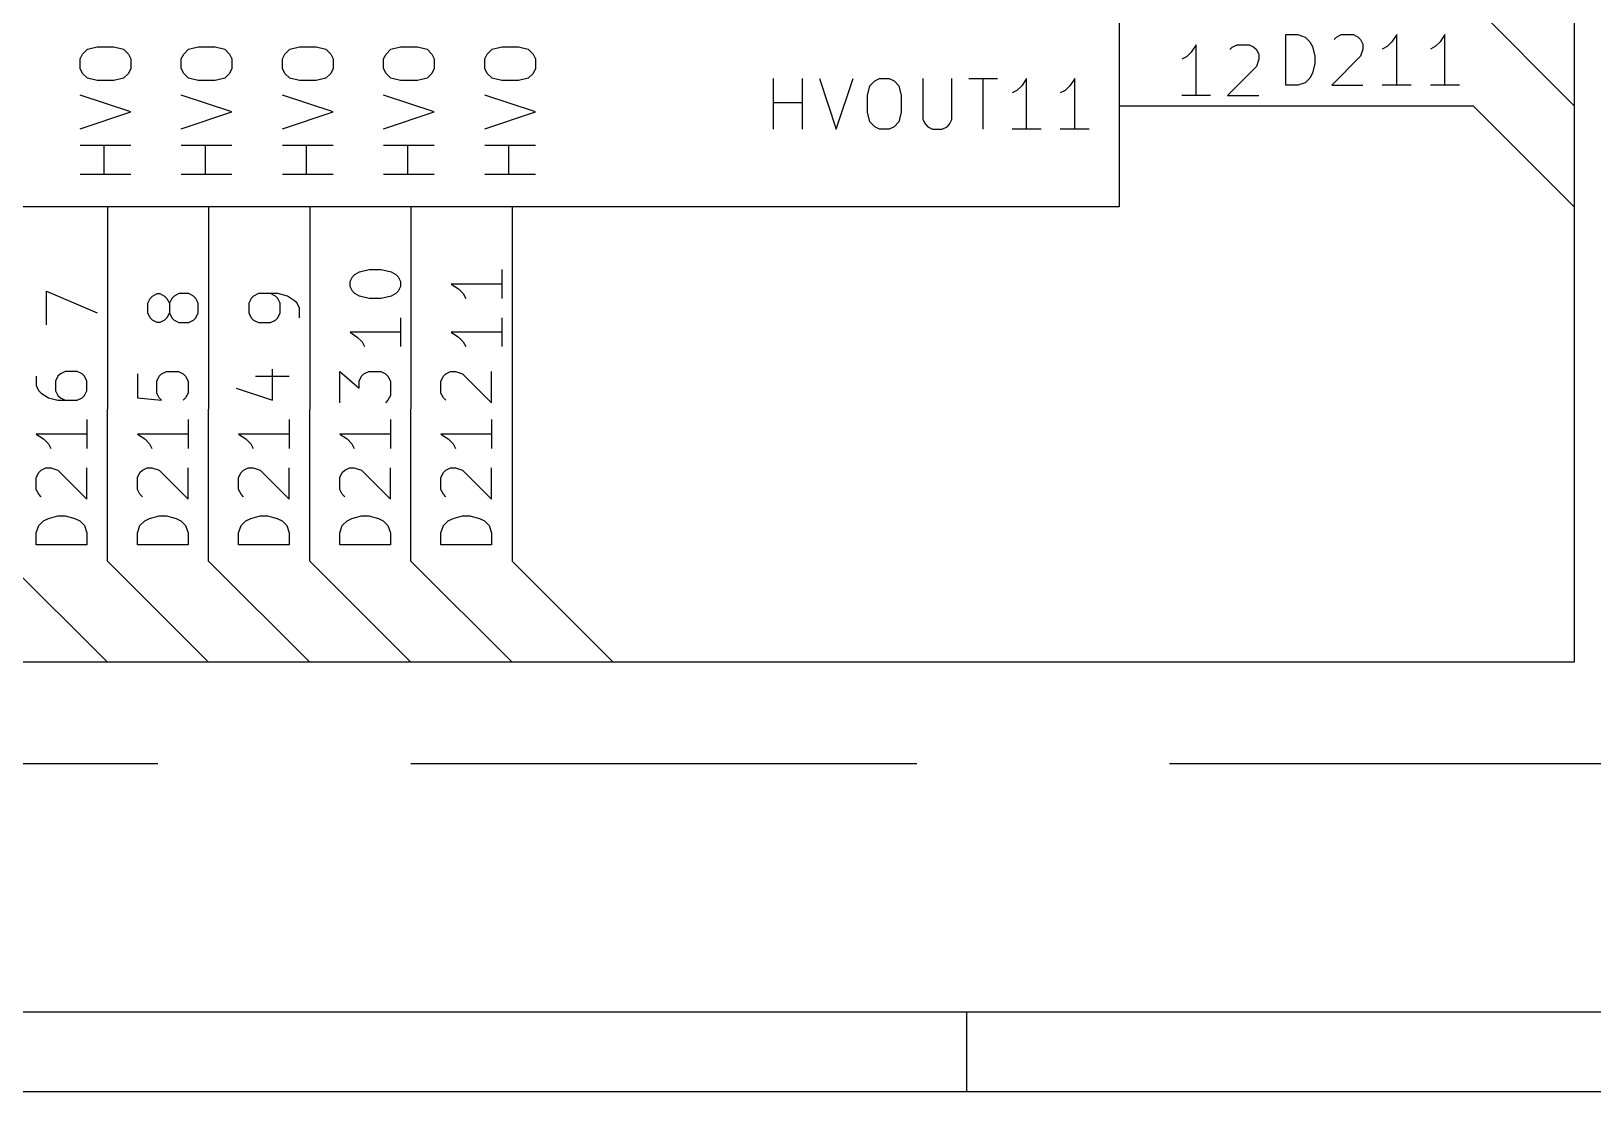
# Model space of a CAD drawing. Extents: x 0.4 to 11.3, y -7.9 to -0.4.
# Drawn here: x 5.375 to 6.918, y -7.874 to -6.826 of the extents above; entities that cross this region are included whole.
import ezdxf

# ---------------------------------------------------------------- set-up
doc = ezdxf.new("R2010")
doc.units = 0
doc.header["$MEASUREMENT"] = 0
doc.linetypes.add('DASHED', pattern=[0.75, 0.5, -0.25])
for name, color, linetype in [('BLUE2', 5, 'CONTINUOUS'), ('BLUE3', 171, 'CONTINUOUS'), ('CYAN2', 4, 'CONTINUOUS'), ('GRAY1', 251, 'CONTINUOUS'), ('GREEN3', 91, 'CONTINUOUS'), ('LYELLOW', 51, 'CONTINUOUS'), ('RED2', 1, 'CONTINUOUS'), ('RED3', 11, 'CONTINUOUS')]:
    doc.layers.add(name, color=color, linetype=linetype)

msp = doc.modelspace()

# ---------------------------------------------------------------- linework, layer by layer
at = {"layer": 'BLUE2', "linetype": 'CONTINUOUS'}
for p, q in [((6.9, -6.8), (6.9, -6.9)), ((6.9, -6.9), (6.9, -7)), ((6.9, -7), (6.9, -7.45)), ((5.45, -7.45), (5.35, -7.45)), ((5.55, -7.45), (5.45, -7.45)), ((5.65, -7.45), (5.55, -7.45)), ((5.75, -7.45), (5.65, -7.45)), ((5.85, -7.45), (5.75, -7.45)), ((5.95, -7.45), (5.85, -7.45)), ((6.9, -7.45), (5.95, -7.45))]:
    msp.add_line(p, q, dxfattribs=at)
at = {"layer": 'BLUE3', "linetype": 'DASHED'}
msp.add_line((0.5, -7.55), (6.95, -7.55), dxfattribs=at)
at = {"layer": 'CYAN2', "linetype": 'CONTINUOUS'}
for p, q in [((5.4231, -6.8538), (5.4255, -6.849)), ((5.4231, -6.8538), (5.4255, -6.849)), ((5.4255, -6.849), (5.4303, -6.8443)), ((5.4255, -6.849), (5.4303, -6.8443)), ((5.4303, -6.8443), (5.4398, -6.8419)), ((5.4303, -6.8443), (5.4398, -6.8419)), ((5.4398, -6.8419), (5.4565, -6.8419)), ((5.4398, -6.8419), (5.4565, -6.8419)), ((5.4565, -6.8419), (5.466, -6.8443)), ((5.4565, -6.8419), (5.466, -6.8443)), ((5.466, -6.8443), (5.4708, -6.849)), ((5.466, -6.8443), (5.4708, -6.849)), ((5.4708, -6.849), (5.4731, -6.8538)), ((5.4708, -6.849), (5.4731, -6.8538)), ((5.5231, -6.8538), (5.5255, -6.849)), ((5.5231, -6.8538), (5.5255, -6.849)), ((5.5255, -6.849), (5.5303, -6.8443)), ((5.5255, -6.849), (5.5303, -6.8443)), ((5.5303, -6.8443), (5.5398, -6.8419)), ((5.5303, -6.8443), (5.5398, -6.8419)), ((5.5398, -6.8419), (5.5565, -6.8419)), ((5.5398, -6.8419), (5.5565, -6.8419)), ((5.5565, -6.8419), (5.566, -6.8443)), ((5.5565, -6.8419), (5.566, -6.8443)), ((5.566, -6.8443), (5.5708, -6.849)), ((5.566, -6.8443), (5.5708, -6.849)), ((5.5708, -6.849), (5.5731, -6.8538)), ((5.5708, -6.849), (5.5731, -6.8538)), ((5.6231, -6.8538), (5.6255, -6.849)), ((5.6231, -6.8538), (5.6255, -6.849)), ((5.6255, -6.849), (5.6303, -6.8443)), ((5.6255, -6.849), (5.6303, -6.8443)), ((5.6303, -6.8443), (5.6398, -6.8419)), ((5.6303, -6.8443), (5.6398, -6.8419)), ((5.6398, -6.8419), (5.6565, -6.8419)), ((5.6398, -6.8419), (5.6565, -6.8419)), ((5.6565, -6.8419), (5.666, -6.8443)), ((5.6565, -6.8419), (5.666, -6.8443)), ((5.666, -6.8443), (5.6708, -6.849)), ((5.666, -6.8443), (5.6708, -6.849)), ((5.6708, -6.849), (5.6731, -6.8538)), ((5.6708, -6.849), (5.6731, -6.8538)), ((5.7231, -6.8538), (5.7255, -6.849)), ((5.7231, -6.8538), (5.7255, -6.849)), ((5.7255, -6.849), (5.7303, -6.8443)), ((5.7255, -6.849), (5.7303, -6.8443)), ((5.7303, -6.8443), (5.7398, -6.8419)), ((5.7303, -6.8443), (5.7398, -6.8419)), ((5.7398, -6.8419), (5.7565, -6.8419)), ((5.7398, -6.8419), (5.7565, -6.8419)), ((5.7565, -6.8419), (5.766, -6.8443)), ((5.7565, -6.8419), (5.766, -6.8443)), ((5.766, -6.8443), (5.7708, -6.849)), ((5.766, -6.8443), (5.7708, -6.849)), ((5.7708, -6.849), (5.7731, -6.8538)), ((5.7708, -6.849), (5.7731, -6.8538)), ((5.8231, -6.8538), (5.8255, -6.849)), ((5.8231, -6.8538), (5.8255, -6.849)), ((5.8255, -6.849), (5.8303, -6.8443)), ((5.8255, -6.849), (5.8303, -6.8443)), ((5.8303, -6.8443), (5.8398, -6.8419)), ((5.8303, -6.8443), (5.8398, -6.8419)), ((5.8398, -6.8419), (5.8565, -6.8419)), ((5.8398, -6.8419), (5.8565, -6.8419)), ((5.8565, -6.8419), (5.866, -6.8443)), ((5.8565, -6.8419), (5.866, -6.8443)), ((5.866, -6.8443), (5.8708, -6.849)), ((5.866, -6.8443), (5.8708, -6.849)), ((5.8708, -6.849), (5.8731, -6.8538)), ((5.8708, -6.849), (5.8731, -6.8538)), ((5.4231, -6.8633), (5.4231, -6.8538)), ((5.4231, -6.8633), (5.4231, -6.8538)), ((5.4255, -6.8681), (5.4231, -6.8633)), ((5.4255, -6.8681), (5.4231, -6.8633)), ((5.4303, -6.8729), (5.4255, -6.8681)), ((5.4303, -6.8729), (5.4255, -6.8681)), ((5.4708, -6.8681), (5.466, -6.8729)), ((5.4708, -6.8681), (5.466, -6.8729)), ((5.4731, -6.8633), (5.4708, -6.8681)), ((5.4731, -6.8633), (5.4708, -6.8681)), ((5.4731, -6.8538), (5.4731, -6.8633)), ((5.4731, -6.8538), (5.4731, -6.8633)), ((5.5231, -6.8633), (5.5231, -6.8538)), ((5.5231, -6.8633), (5.5231, -6.8538)), ((5.5255, -6.8681), (5.5231, -6.8633)), ((5.5255, -6.8681), (5.5231, -6.8633)), ((5.5303, -6.8729), (5.5255, -6.8681)), ((5.5303, -6.8729), (5.5255, -6.8681)), ((5.5708, -6.8681), (5.566, -6.8729)), ((5.5708, -6.8681), (5.566, -6.8729)), ((5.5731, -6.8633), (5.5708, -6.8681)), ((5.5731, -6.8633), (5.5708, -6.8681)), ((5.5731, -6.8538), (5.5731, -6.8633)), ((5.5731, -6.8538), (5.5731, -6.8633)), ((5.6231, -6.8633), (5.6231, -6.8538)), ((5.6231, -6.8633), (5.6231, -6.8538)), ((5.6255, -6.8681), (5.6231, -6.8633)), ((5.6255, -6.8681), (5.6231, -6.8633)), ((5.6303, -6.8729), (5.6255, -6.8681)), ((5.6303, -6.8729), (5.6255, -6.8681)), ((5.6708, -6.8681), (5.666, -6.8729)), ((5.6708, -6.8681), (5.666, -6.8729)), ((5.6731, -6.8633), (5.6708, -6.8681)), ((5.6731, -6.8633), (5.6708, -6.8681)), ((5.6731, -6.8538), (5.6731, -6.8633)), ((5.6731, -6.8538), (5.6731, -6.8633)), ((5.7231, -6.8633), (5.7231, -6.8538)), ((5.7231, -6.8633), (5.7231, -6.8538)), ((5.7255, -6.8681), (5.7231, -6.8633)), ((5.7255, -6.8681), (5.7231, -6.8633)), ((5.7303, -6.8729), (5.7255, -6.8681)), ((5.7303, -6.8729), (5.7255, -6.8681)), ((5.7708, -6.8681), (5.766, -6.8729)), ((5.7708, -6.8681), (5.766, -6.8729)), ((5.7731, -6.8633), (5.7708, -6.8681)), ((5.7731, -6.8633), (5.7708, -6.8681)), ((5.7731, -6.8538), (5.7731, -6.8633)), ((5.7731, -6.8538), (5.7731, -6.8633)), ((5.8231, -6.8633), (5.8231, -6.8538)), ((5.8231, -6.8633), (5.8231, -6.8538)), ((5.8255, -6.8681), (5.8231, -6.8633)), ((5.8255, -6.8681), (5.8231, -6.8633)), ((5.8303, -6.8729), (5.8255, -6.8681)), ((5.8303, -6.8729), (5.8255, -6.8681)), ((5.8708, -6.8681), (5.866, -6.8729)), ((5.8708, -6.8681), (5.866, -6.8729)), ((5.8731, -6.8633), (5.8708, -6.8681)), ((5.8731, -6.8633), (5.8708, -6.8681)), ((5.8731, -6.8538), (5.8731, -6.8633)), ((5.8731, -6.8538), (5.8731, -6.8633)), ((5.4398, -6.8752), (5.4303, -6.8729)), ((5.4398, -6.8752), (5.4303, -6.8729)), ((5.4565, -6.8752), (5.4398, -6.8752)), ((5.4565, -6.8752), (5.4398, -6.8752)), ((5.466, -6.8729), (5.4565, -6.8752)), ((5.466, -6.8729), (5.4565, -6.8752)), ((5.5398, -6.8752), (5.5303, -6.8729)), ((5.5398, -6.8752), (5.5303, -6.8729)), ((5.5565, -6.8752), (5.5398, -6.8752)), ((5.5565, -6.8752), (5.5398, -6.8752)), ((5.566, -6.8729), (5.5565, -6.8752)), ((5.566, -6.8729), (5.5565, -6.8752)), ((5.6398, -6.8752), (5.6303, -6.8729)), ((5.6398, -6.8752), (5.6303, -6.8729)), ((5.6565, -6.8752), (5.6398, -6.8752)), ((5.6565, -6.8752), (5.6398, -6.8752)), ((5.666, -6.8729), (5.6565, -6.8752)), ((5.666, -6.8729), (5.6565, -6.8752)), ((5.7398, -6.8752), (5.7303, -6.8729)), ((5.7398, -6.8752), (5.7303, -6.8729)), ((5.7565, -6.8752), (5.7398, -6.8752)), ((5.7565, -6.8752), (5.7398, -6.8752)), ((5.766, -6.8729), (5.7565, -6.8752)), ((5.766, -6.8729), (5.7565, -6.8752)), ((5.8398, -6.8752), (5.8303, -6.8729)), ((5.8398, -6.8752), (5.8303, -6.8729)), ((5.8565, -6.8752), (5.8398, -6.8752)), ((5.8565, -6.8752), (5.8398, -6.8752)), ((5.866, -6.8729), (5.8565, -6.8752)), ((5.866, -6.8729), (5.8565, -6.8752)), ((6.1086, -6.9231), (6.1086, -6.8731)), ((6.1086, -6.9231), (6.1086, -6.8731)), ((6.1371, -6.9231), (6.1371, -6.8731)), ((6.1371, -6.9231), (6.1371, -6.8731)), ((6.1538, -6.8731), (6.1705, -6.9231)), ((6.1538, -6.8731), (6.1705, -6.9231)), ((6.1705, -6.9231), (6.1871, -6.8731)), ((6.1705, -6.9231), (6.1871, -6.8731)), ((6.2014, -6.8898), (6.2038, -6.8803)), ((6.2014, -6.8898), (6.2038, -6.8803)), ((6.2038, -6.8803), (6.2086, -6.8755)), ((6.2038, -6.8803), (6.2086, -6.8755)), ((6.2086, -6.8755), (6.2133, -6.8731)), ((6.2086, -6.8755), (6.2133, -6.8731)), ((6.2133, -6.8731), (6.2229, -6.8731)), ((6.2133, -6.8731), (6.2229, -6.8731)), ((6.2229, -6.8731), (6.2276, -6.8755)), ((6.2229, -6.8731), (6.2276, -6.8755)), ((6.2276, -6.8755), (6.2324, -6.8803)), ((6.2276, -6.8755), (6.2324, -6.8803)), ((6.2324, -6.8803), (6.2348, -6.8898)), ((6.2324, -6.8803), (6.2348, -6.8898)), ((6.2562, -6.8731), (6.2562, -6.9136)), ((6.2562, -6.8731), (6.2562, -6.9136)), ((6.2848, -6.9136), (6.2848, -6.8731)), ((6.2848, -6.9136), (6.2848, -6.8731)), ((6.3014, -6.8731), (6.33, -6.8731)), ((6.3014, -6.8731), (6.33, -6.8731)), ((6.3157, -6.9231), (6.3157, -6.8731)), ((6.3157, -6.9231), (6.3157, -6.8731)), ((6.3538, -6.8803), (6.349, -6.885)), ((6.3538, -6.8803), (6.349, -6.885)), ((6.3586, -6.8731), (6.3538, -6.8803)), ((6.3586, -6.8731), (6.3538, -6.8803)), ((6.3586, -6.9231), (6.3586, -6.8731)), ((6.3586, -6.9231), (6.3586, -6.8731)), ((6.4014, -6.8803), (6.3967, -6.885)), ((6.4014, -6.8803), (6.3967, -6.885)), ((6.4062, -6.8731), (6.4014, -6.8803)), ((6.4062, -6.8731), (6.4014, -6.8803)), ((6.4062, -6.9231), (6.4062, -6.8731)), ((6.4062, -6.9231), (6.4062, -6.8731)), ((5.4731, -6.9062), (5.4231, -6.8895)), ((5.4731, -6.9062), (5.4231, -6.8895)), ((5.5731, -6.9062), (5.5231, -6.8895)), ((5.5731, -6.9062), (5.5231, -6.8895)), ((5.6731, -6.9062), (5.6231, -6.8895)), ((5.6731, -6.9062), (5.6231, -6.8895)), ((5.7731, -6.9062), (5.7231, -6.8895)), ((5.7731, -6.9062), (5.7231, -6.8895)), ((5.8731, -6.9062), (5.8231, -6.8895)), ((5.8731, -6.9062), (5.8231, -6.8895)), ((6.1086, -6.8969), (6.1371, -6.8969)), ((6.1086, -6.8969), (6.1371, -6.8969)), ((6.2014, -6.9065), (6.2014, -6.8898)), ((6.2014, -6.9065), (6.2014, -6.8898)), ((6.2348, -6.8898), (6.2348, -6.9065)), ((6.2348, -6.8898), (6.2348, -6.9065)), ((6.349, -6.885), (6.3443, -6.8874)), ((6.349, -6.885), (6.3443, -6.8874)), ((6.3967, -6.885), (6.3919, -6.8874)), ((6.3967, -6.885), (6.3919, -6.8874)), ((5.4231, -6.9229), (5.4731, -6.9062)), ((5.4231, -6.9229), (5.4731, -6.9062)), ((5.5231, -6.9229), (5.5731, -6.9062)), ((5.5231, -6.9229), (5.5731, -6.9062)), ((5.6231, -6.9229), (5.6731, -6.9062)), ((5.6231, -6.9229), (5.6731, -6.9062)), ((5.7231, -6.9229), (5.7731, -6.9062)), ((5.7231, -6.9229), (5.7731, -6.9062)), ((5.8231, -6.9229), (5.8731, -6.9062)), ((5.8231, -6.9229), (5.8731, -6.9062)), ((6.2038, -6.916), (6.2014, -6.9065)), ((6.2038, -6.916), (6.2014, -6.9065)), ((6.2348, -6.9065), (6.2324, -6.916)), ((6.2348, -6.9065), (6.2324, -6.916)), ((6.2562, -6.9136), (6.2586, -6.9184)), ((6.2562, -6.9136), (6.2586, -6.9184)), ((6.2824, -6.9184), (6.2848, -6.9136)), ((6.2824, -6.9184), (6.2848, -6.9136)), ((6.2086, -6.9208), (6.2038, -6.916)), ((6.2086, -6.9208), (6.2038, -6.916)), ((6.2133, -6.9231), (6.2086, -6.9208)), ((6.2133, -6.9231), (6.2086, -6.9208)), ((6.2229, -6.9231), (6.2133, -6.9231)), ((6.2229, -6.9231), (6.2133, -6.9231)), ((6.2276, -6.9208), (6.2229, -6.9231)), ((6.2276, -6.9208), (6.2229, -6.9231)), ((6.2324, -6.916), (6.2276, -6.9208)), ((6.2324, -6.916), (6.2276, -6.9208)), ((6.2586, -6.9184), (6.261, -6.9208)), ((6.2586, -6.9184), (6.261, -6.9208)), ((6.261, -6.9208), (6.2657, -6.9231)), ((6.261, -6.9208), (6.2657, -6.9231)), ((6.2657, -6.9231), (6.2752, -6.9231)), ((6.2657, -6.9231), (6.2752, -6.9231)), ((6.2752, -6.9231), (6.28, -6.9208)), ((6.2752, -6.9231), (6.28, -6.9208)), ((6.28, -6.9208), (6.2824, -6.9184)), ((6.28, -6.9208), (6.2824, -6.9184)), ((6.3729, -6.9231), (6.3443, -6.9231)), ((6.3729, -6.9231), (6.3443, -6.9231)), ((6.4205, -6.9231), (6.3919, -6.9231)), ((6.4205, -6.9231), (6.3919, -6.9231)), ((5.4731, -6.9395), (5.4231, -6.9395)), ((5.4731, -6.9395), (5.4231, -6.9395)), ((5.4469, -6.9681), (5.4469, -6.9395)), ((5.4469, -6.9681), (5.4469, -6.9395)), ((5.5731, -6.9395), (5.5231, -6.9395)), ((5.5731, -6.9395), (5.5231, -6.9395)), ((5.5469, -6.9681), (5.5469, -6.9395)), ((5.5469, -6.9681), (5.5469, -6.9395)), ((5.6731, -6.9395), (5.6231, -6.9395)), ((5.6731, -6.9395), (5.6231, -6.9395)), ((5.6469, -6.9681), (5.6469, -6.9395)), ((5.6469, -6.9681), (5.6469, -6.9395)), ((5.7731, -6.9395), (5.7231, -6.9395)), ((5.7731, -6.9395), (5.7231, -6.9395)), ((5.7469, -6.9681), (5.7469, -6.9395)), ((5.7469, -6.9681), (5.7469, -6.9395)), ((5.8731, -6.9395), (5.8231, -6.9395)), ((5.8731, -6.9395), (5.8231, -6.9395)), ((5.8469, -6.9681), (5.8469, -6.9395)), ((5.8469, -6.9681), (5.8469, -6.9395)), ((5.4731, -6.9681), (5.4231, -6.9681)), ((5.4731, -6.9681), (5.4231, -6.9681)), ((5.5731, -6.9681), (5.5231, -6.9681)), ((5.5731, -6.9681), (5.5231, -6.9681)), ((5.6731, -6.9681), (5.6231, -6.9681)), ((5.6731, -6.9681), (5.6231, -6.9681)), ((5.7731, -6.9681), (5.7231, -6.9681)), ((5.7731, -6.9681), (5.7231, -6.9681)), ((5.8731, -6.9681), (5.8231, -6.9681)), ((5.8731, -6.9681), (5.8231, -6.9681))]:
    msp.add_line(p, q, dxfattribs=at)
at = {"layer": 'GRAY1', "linetype": 'CONTINUOUS'}
for p, q in [((6.6149, -6.8798), (6.6149, -6.8298)), ((6.6149, -6.8298), (6.6268, -6.8298)), ((6.6268, -6.8298), (6.634, -6.8322)), ((6.634, -6.8322), (6.6387, -6.8369)), ((6.6387, -6.8369), (6.6411, -6.8417)), ((6.6626, -6.8346), (6.6649, -6.8322)), ((6.6649, -6.8322), (6.6697, -6.8298)), ((6.6697, -6.8298), (6.6816, -6.8298)), ((6.6816, -6.8298), (6.6864, -6.8322)), ((6.6864, -6.8322), (6.6887, -6.8346)), ((6.6887, -6.8346), (6.6911, -6.8393)), ((6.7197, -6.8369), (6.7149, -6.8417)), ((6.7245, -6.8298), (6.7197, -6.8369)), ((6.7245, -6.8798), (6.7245, -6.8298)), ((6.7673, -6.8369), (6.7626, -6.8417)), ((6.7721, -6.8298), (6.7673, -6.8369)), ((6.7721, -6.8798), (6.7721, -6.8298)), ((6.6411, -6.8417), (6.6435, -6.8512)), ((6.6435, -6.8512), (6.6435, -6.8584)), ((6.6887, -6.8512), (6.6602, -6.8798)), ((6.6911, -6.8441), (6.6887, -6.8512)), ((6.6911, -6.8393), (6.6911, -6.8441)), ((6.7149, -6.8417), (6.7102, -6.8441)), ((6.7626, -6.8417), (6.7578, -6.8441)), ((6.6411, -6.8679), (6.6387, -6.8727)), ((6.6435, -6.8584), (6.6411, -6.8679)), ((6.6268, -6.8798), (6.6149, -6.8798)), ((6.634, -6.8774), (6.6268, -6.8798)), ((6.6387, -6.8727), (6.634, -6.8774)), ((6.6602, -6.8798), (6.6911, -6.8798)), ((6.7387, -6.8798), (6.7102, -6.8798)), ((6.7864, -6.8798), (6.7578, -6.8798)), ((5.6131, -7.1911), (5.6131, -7.1602)), ((5.3798, -7.1673), (5.3798, -7.1768)), ((5.3798, -7.1768), (5.3822, -7.1816)), ((5.4012, -7.1673), (5.3988, -7.1721)), ((5.3988, -7.1721), (5.3988, -7.1816)), ((5.4036, -7.1649), (5.4012, -7.1673)), ((5.4084, -7.1626), (5.4036, -7.1649)), ((5.4203, -7.1626), (5.4084, -7.1626)), ((5.425, -7.1649), (5.4203, -7.1626)), ((5.4274, -7.1673), (5.425, -7.1649)), ((5.4298, -7.1721), (5.4274, -7.1673)), ((5.4298, -7.1816), (5.4298, -7.1721)), ((5.4798, -7.1649), (5.4798, -7.1887)), ((5.4988, -7.1721), (5.5012, -7.1673)), ((5.4988, -7.184), (5.4988, -7.1721)), ((5.5012, -7.1673), (5.5036, -7.1649)), ((5.5036, -7.1649), (5.5084, -7.1626)), ((5.5084, -7.1626), (5.5203, -7.1626)), ((5.5203, -7.1626), (5.525, -7.1649)), ((5.525, -7.1649), (5.5274, -7.1673)), ((5.5274, -7.1673), (5.5298, -7.1721)), ((5.5298, -7.1721), (5.5298, -7.184)), ((5.5965, -7.1673), (5.6298, -7.1673)), ((5.6798, -7.1935), (5.6798, -7.1626)), ((5.6798, -7.1626), (5.6988, -7.1792)), ((5.6988, -7.1721), (5.7012, -7.1673)), ((5.6988, -7.1792), (5.6988, -7.1721)), ((5.7012, -7.1673), (5.7036, -7.1649)), ((5.7036, -7.1649), (5.7084, -7.1626)), ((5.7084, -7.1626), (5.7203, -7.1626)), ((5.7203, -7.1626), (5.725, -7.1649)), ((5.725, -7.1649), (5.7274, -7.1673)), ((5.7274, -7.1673), (5.7298, -7.1721)), ((5.7298, -7.1721), (5.7298, -7.1864)), ((5.7798, -7.1721), (5.7822, -7.1673)), ((5.7798, -7.184), (5.7798, -7.1721)), ((5.7822, -7.1673), (5.7846, -7.1649)), ((5.7846, -7.1649), (5.7893, -7.1626)), ((5.7893, -7.1626), (5.7941, -7.1626)), ((5.7941, -7.1626), (5.8012, -7.1649)), ((5.8012, -7.1649), (5.8298, -7.1935)), ((5.8298, -7.1935), (5.8298, -7.1626)), ((5.3822, -7.1816), (5.3846, -7.184)), ((5.3846, -7.184), (5.3917, -7.1887)), ((5.3917, -7.1887), (5.4012, -7.1911)), ((5.3988, -7.1816), (5.4012, -7.1864)), ((5.4012, -7.1864), (5.4036, -7.1887)), ((5.4012, -7.1911), (5.4203, -7.1911)), ((5.4036, -7.1887), (5.4084, -7.1911)), ((5.4203, -7.1911), (5.425, -7.1887)), ((5.425, -7.1887), (5.4274, -7.1864)), ((5.4274, -7.1864), (5.4298, -7.1816)), ((5.4798, -7.1887), (5.5036, -7.1911)), ((5.5012, -7.1887), (5.4988, -7.184)), ((5.5036, -7.1911), (5.5012, -7.1887)), ((5.5274, -7.1887), (5.525, -7.1911)), ((5.5298, -7.184), (5.5274, -7.1887)), ((5.5774, -7.1792), (5.6131, -7.1911)), ((5.7274, -7.1911), (5.725, -7.1935)), ((5.7298, -7.1864), (5.7274, -7.1911)), ((5.7822, -7.1887), (5.7798, -7.184)), ((5.7846, -7.1911), (5.7822, -7.1887)), ((5.4298, -7.2102), (5.4298, -7.2387)), ((5.5298, -7.2102), (5.5298, -7.2387)), ((5.6298, -7.2102), (5.6298, -7.2387)), ((5.7298, -7.2102), (5.7298, -7.2387)), ((5.8298, -7.2102), (5.8298, -7.2387)), ((5.4298, -7.2245), (5.3798, -7.2245)), ((5.3798, -7.2245), (5.3869, -7.2292)), ((5.3869, -7.2292), (5.3917, -7.234)), ((5.3917, -7.234), (5.3941, -7.2387)), ((5.5298, -7.2245), (5.4798, -7.2245)), ((5.4798, -7.2245), (5.4869, -7.2292)), ((5.4869, -7.2292), (5.4917, -7.234)), ((5.4917, -7.234), (5.4941, -7.2387)), ((5.6298, -7.2245), (5.5798, -7.2245)), ((5.5798, -7.2245), (5.5869, -7.2292)), ((5.5869, -7.2292), (5.5917, -7.234)), ((5.5917, -7.234), (5.5941, -7.2387)), ((5.7298, -7.2245), (5.6798, -7.2245)), ((5.6798, -7.2245), (5.6869, -7.2292)), ((5.6869, -7.2292), (5.6917, -7.234)), ((5.6917, -7.234), (5.6941, -7.2387)), ((5.8298, -7.2245), (5.7798, -7.2245)), ((5.7798, -7.2245), (5.7869, -7.2292)), ((5.7869, -7.2292), (5.7917, -7.234)), ((5.7917, -7.234), (5.7941, -7.2387)), ((5.3798, -7.2673), (5.3822, -7.2626)), ((5.3798, -7.2792), (5.3798, -7.2673)), ((5.3822, -7.2626), (5.3846, -7.2602)), ((5.3846, -7.2602), (5.3893, -7.2578)), ((5.3893, -7.2578), (5.3941, -7.2578)), ((5.3941, -7.2578), (5.4012, -7.2602)), ((5.4012, -7.2602), (5.4298, -7.2887)), ((5.4298, -7.2887), (5.4298, -7.2578)), ((5.4798, -7.2673), (5.4822, -7.2626)), ((5.4798, -7.2792), (5.4798, -7.2673)), ((5.4822, -7.2626), (5.4846, -7.2602)), ((5.4846, -7.2602), (5.4893, -7.2578)), ((5.4893, -7.2578), (5.4941, -7.2578)), ((5.4941, -7.2578), (5.5012, -7.2602)), ((5.5012, -7.2602), (5.5298, -7.2887)), ((5.5298, -7.2887), (5.5298, -7.2578)), ((5.5798, -7.2673), (5.5822, -7.2626)), ((5.5798, -7.2792), (5.5798, -7.2673)), ((5.5822, -7.2626), (5.5846, -7.2602)), ((5.5846, -7.2602), (5.5893, -7.2578)), ((5.5893, -7.2578), (5.5941, -7.2578)), ((5.5941, -7.2578), (5.6012, -7.2602)), ((5.6012, -7.2602), (5.6298, -7.2887)), ((5.6298, -7.2887), (5.6298, -7.2578)), ((5.6798, -7.2673), (5.6822, -7.2626)), ((5.6798, -7.2792), (5.6798, -7.2673)), ((5.6822, -7.2626), (5.6846, -7.2602)), ((5.6846, -7.2602), (5.6893, -7.2578)), ((5.6893, -7.2578), (5.6941, -7.2578)), ((5.6941, -7.2578), (5.7012, -7.2602)), ((5.7012, -7.2602), (5.7298, -7.2887)), ((5.7298, -7.2887), (5.7298, -7.2578)), ((5.7798, -7.2673), (5.7822, -7.2626)), ((5.7798, -7.2792), (5.7798, -7.2673)), ((5.7822, -7.2626), (5.7846, -7.2602)), ((5.7846, -7.2602), (5.7893, -7.2578)), ((5.7893, -7.2578), (5.7941, -7.2578)), ((5.7941, -7.2578), (5.8012, -7.2602)), ((5.8012, -7.2602), (5.8298, -7.2887)), ((5.8298, -7.2887), (5.8298, -7.2578)), ((5.3822, -7.284), (5.3798, -7.2792)), ((5.3846, -7.2864), (5.3822, -7.284)), ((5.4822, -7.284), (5.4798, -7.2792)), ((5.4846, -7.2864), (5.4822, -7.284)), ((5.5822, -7.284), (5.5798, -7.2792)), ((5.5846, -7.2864), (5.5822, -7.284)), ((5.6822, -7.284), (5.6798, -7.2792)), ((5.6846, -7.2864), (5.6822, -7.284)), ((5.7822, -7.284), (5.7798, -7.2792)), ((5.7846, -7.2864), (5.7822, -7.284)), ((5.3798, -7.3221), (5.3822, -7.3149)), ((5.3822, -7.3149), (5.3869, -7.3102)), ((5.3869, -7.3102), (5.3917, -7.3078)), ((5.3917, -7.3078), (5.4012, -7.3054)), ((5.4012, -7.3054), (5.4084, -7.3054)), ((5.4084, -7.3054), (5.4179, -7.3078)), ((5.4179, -7.3078), (5.4227, -7.3102)), ((5.4227, -7.3102), (5.4274, -7.3149)), ((5.4274, -7.3149), (5.4298, -7.3221)), ((5.4798, -7.3221), (5.4822, -7.3149)), ((5.4822, -7.3149), (5.4869, -7.3102)), ((5.4869, -7.3102), (5.4917, -7.3078)), ((5.4917, -7.3078), (5.5012, -7.3054)), ((5.5012, -7.3054), (5.5084, -7.3054)), ((5.5084, -7.3054), (5.5179, -7.3078)), ((5.5179, -7.3078), (5.5227, -7.3102)), ((5.5227, -7.3102), (5.5274, -7.3149)), ((5.5274, -7.3149), (5.5298, -7.3221)), ((5.5798, -7.3221), (5.5822, -7.3149)), ((5.5822, -7.3149), (5.5869, -7.3102)), ((5.5869, -7.3102), (5.5917, -7.3078)), ((5.5917, -7.3078), (5.6012, -7.3054)), ((5.6012, -7.3054), (5.6084, -7.3054)), ((5.6084, -7.3054), (5.6179, -7.3078)), ((5.6179, -7.3078), (5.6227, -7.3102)), ((5.6227, -7.3102), (5.6274, -7.3149)), ((5.6274, -7.3149), (5.6298, -7.3221)), ((5.6798, -7.3221), (5.6822, -7.3149)), ((5.6822, -7.3149), (5.6869, -7.3102)), ((5.6869, -7.3102), (5.6917, -7.3078)), ((5.6917, -7.3078), (5.7012, -7.3054)), ((5.7012, -7.3054), (5.7084, -7.3054)), ((5.7084, -7.3054), (5.7179, -7.3078)), ((5.7179, -7.3078), (5.7227, -7.3102)), ((5.7227, -7.3102), (5.7274, -7.3149)), ((5.7274, -7.3149), (5.7298, -7.3221)), ((5.7798, -7.3221), (5.7822, -7.3149)), ((5.7822, -7.3149), (5.7869, -7.3102)), ((5.7869, -7.3102), (5.7917, -7.3078)), ((5.7917, -7.3078), (5.8012, -7.3054)), ((5.8012, -7.3054), (5.8084, -7.3054)), ((5.8084, -7.3054), (5.8179, -7.3078)), ((5.8179, -7.3078), (5.8227, -7.3102)), ((5.8227, -7.3102), (5.8274, -7.3149)), ((5.8274, -7.3149), (5.8298, -7.3221)), ((5.3798, -7.334), (5.3798, -7.3221)), ((5.4298, -7.3221), (5.4298, -7.334)), ((5.4798, -7.334), (5.4798, -7.3221)), ((5.5298, -7.3221), (5.5298, -7.334)), ((5.5798, -7.334), (5.5798, -7.3221)), ((5.6298, -7.3221), (5.6298, -7.334)), ((5.6798, -7.334), (5.6798, -7.3221)), ((5.7298, -7.3221), (5.7298, -7.334)), ((5.7798, -7.334), (5.7798, -7.3221)), ((5.8298, -7.3221), (5.8298, -7.334)), ((5.4298, -7.334), (5.3798, -7.334)), ((5.5298, -7.334), (5.4798, -7.334)), ((5.6298, -7.334), (5.5798, -7.334)), ((5.7298, -7.334), (5.6798, -7.334)), ((5.8298, -7.334), (5.7798, -7.334))]:
    msp.add_line(p, q, dxfattribs=at)
at = {"layer": 'GREEN3', "linetype": 'CONTINUOUS'}
for p, q in [((6.8, -6.8), (6.9, -6.9)), ((6.65, -6.9), (6.8, -6.9)), ((6.8, -6.9), (6.9, -7)), ((5.45, -7.35), (5.45, -7.2)), ((5.55, -7.35), (5.55, -7.2)), ((5.65, -7.35), (5.65, -7.2)), ((5.75, -7.35), (5.75, -7.2)), ((5.85, -7.2), (5.85, -7.35)), ((5.35, -7.35), (5.45, -7.45)), ((5.45, -7.35), (5.55, -7.45)), ((5.55, -7.35), (5.65, -7.45)), ((5.65, -7.35), (5.75, -7.45)), ((5.75, -7.35), (5.85, -7.45)), ((5.85, -7.35), (5.95, -7.45))]:
    msp.add_line(p, q, dxfattribs=at)
at = {"layer": 'LYELLOW', "linetype": 'CONTINUOUS'}
for p, q in [((6.45, -5.8), (6.45, -7)), ((6.45, -7), (4.25, -7))]:
    msp.add_line(p, q, dxfattribs=at)
at = {"layer": 'RED2', "linetype": 'CONTINUOUS'}
for p, q in [((6.45, -5.8), (6.45, -7)), ((6.45, -6.9), (6.65, -6.9)), ((6.45, -6.9), (6.65, -6.9)), ((6.45, -7), (4.25, -7)), ((5.45, -7), (5.45, -7.2)), ((5.45, -7), (5.45, -7.2)), ((5.55, -7), (5.55, -7.2)), ((5.55, -7), (5.55, -7.2)), ((5.65, -7), (5.65, -7.2)), ((5.65, -7), (5.65, -7.2)), ((5.75, -7), (5.75, -7.2)), ((5.75, -7), (5.75, -7.2)), ((5.85, -7), (5.85, -7.2)), ((5.85, -7), (5.85, -7.2)), ((11.2206, -7.7956), (0.4724, -7.7956)), ((6.2992, -7.7956), (6.2992, -7.8743)), ((11.2993, -7.8743), (0.3937, -7.8743))]:
    msp.add_line(p, q, dxfattribs=at)
at = {"layer": 'RED3', "linetype": 'CONTINUOUS'}
for p, q in [((6.5167, -6.8518), (6.5119, -6.8542)), ((6.5167, -6.8518), (6.5119, -6.8542)), ((6.5214, -6.847), (6.5167, -6.8518)), ((6.5214, -6.847), (6.5167, -6.8518)), ((6.5262, -6.8399), (6.5214, -6.847)), ((6.5262, -6.8399), (6.5214, -6.847)), ((6.5262, -6.8899), (6.5262, -6.8399)), ((6.5262, -6.8899), (6.5262, -6.8399)), ((6.5595, -6.8446), (6.5619, -6.8423)), ((6.5595, -6.8446), (6.5619, -6.8423)), ((6.5619, -6.8423), (6.5667, -6.8399)), ((6.5619, -6.8423), (6.5667, -6.8399)), ((6.5667, -6.8399), (6.5786, -6.8399)), ((6.5667, -6.8399), (6.5786, -6.8399)), ((6.5786, -6.8399), (6.5833, -6.8423)), ((6.5786, -6.8399), (6.5833, -6.8423)), ((6.5833, -6.8423), (6.5857, -6.8446)), ((6.5833, -6.8423), (6.5857, -6.8446)), ((6.5857, -6.8446), (6.5881, -6.8494)), ((6.5857, -6.8446), (6.5881, -6.8494)), ((6.5881, -6.8494), (6.5881, -6.8542)), ((6.5881, -6.8494), (6.5881, -6.8542)), ((6.5857, -6.8613), (6.5571, -6.8899)), ((6.5857, -6.8613), (6.5571, -6.8899)), ((6.5881, -6.8542), (6.5857, -6.8613)), ((6.5881, -6.8542), (6.5857, -6.8613)), ((6.5405, -6.8899), (6.5119, -6.8899)), ((6.5405, -6.8899), (6.5119, -6.8899)), ((6.5571, -6.8899), (6.5881, -6.8899)), ((6.5571, -6.8899), (6.5881, -6.8899)), ((5.6923, -7.069), (5.6946, -7.0667)), ((5.6923, -7.069), (5.6946, -7.0667)), ((5.6946, -7.0667), (5.6994, -7.0643)), ((5.6946, -7.0667), (5.6994, -7.0643)), ((5.6994, -7.0643), (5.7089, -7.0619)), ((5.6994, -7.0643), (5.7089, -7.0619)), ((5.7089, -7.0619), (5.7208, -7.0619)), ((5.7089, -7.0619), (5.7208, -7.0619)), ((5.7208, -7.0619), (5.7304, -7.0643)), ((5.7208, -7.0619), (5.7304, -7.0643)), ((5.7304, -7.0643), (5.7351, -7.0667)), ((5.7304, -7.0643), (5.7351, -7.0667)), ((5.7351, -7.0667), (5.7375, -7.069)), ((5.7351, -7.0667), (5.7375, -7.069)), ((5.8399, -7.0619), (5.8399, -7.0905)), ((5.8399, -7.0619), (5.8399, -7.0905)), ((5.3899, -7.1167), (5.3899, -7.0833)), ((5.3899, -7.0833), (5.4399, -7.1048)), ((5.3899, -7.1167), (5.3899, -7.0833)), ((5.3899, -7.0833), (5.4399, -7.1048)), ((5.6899, -7.0738), (5.6923, -7.069)), ((5.6899, -7.0738), (5.6923, -7.069)), ((5.6899, -7.0786), (5.6899, -7.0738)), ((5.6899, -7.0786), (5.6899, -7.0738)), ((5.6923, -7.0833), (5.6899, -7.0786)), ((5.6923, -7.0833), (5.6899, -7.0786)), ((5.6946, -7.0857), (5.6923, -7.0833)), ((5.6946, -7.0857), (5.6923, -7.0833)), ((5.7375, -7.0833), (5.7351, -7.0857)), ((5.7375, -7.0833), (5.7351, -7.0857)), ((5.7375, -7.069), (5.7399, -7.0738)), ((5.7375, -7.069), (5.7399, -7.0738)), ((5.7399, -7.0786), (5.7375, -7.0833)), ((5.7399, -7.0786), (5.7375, -7.0833)), ((5.7399, -7.0738), (5.7399, -7.0786)), ((5.7399, -7.0738), (5.7399, -7.0786)), ((5.8399, -7.0762), (5.7899, -7.0762)), ((5.7899, -7.0762), (5.797, -7.0809)), ((5.8399, -7.0762), (5.7899, -7.0762)), ((5.7899, -7.0762), (5.797, -7.0809)), ((5.797, -7.0809), (5.8018, -7.0857)), ((5.797, -7.0809), (5.8018, -7.0857)), ((5.4899, -7.0952), (5.4923, -7.0905)), ((5.4899, -7.0952), (5.4923, -7.0905)), ((5.4899, -7.1048), (5.4899, -7.0952)), ((5.4899, -7.1048), (5.4899, -7.0952)), ((5.4923, -7.0905), (5.4946, -7.0881)), ((5.4923, -7.0905), (5.4946, -7.0881)), ((5.4946, -7.0881), (5.4994, -7.0857)), ((5.4946, -7.0881), (5.4994, -7.0857)), ((5.4994, -7.0857), (5.5018, -7.0857)), ((5.4994, -7.0857), (5.5018, -7.0857)), ((5.5018, -7.0857), (5.5065, -7.0881)), ((5.5018, -7.0857), (5.5065, -7.0881)), ((5.5065, -7.0881), (5.5089, -7.0905)), ((5.5065, -7.0881), (5.5089, -7.0905)), ((5.5089, -7.0905), (5.5113, -7.0952)), ((5.5089, -7.0905), (5.5113, -7.0952)), ((5.5137, -7.0905), (5.5113, -7.0952)), ((5.5137, -7.0905), (5.5113, -7.0952)), ((5.5113, -7.0952), (5.5113, -7.1048)), ((5.5113, -7.0952), (5.5113, -7.1048)), ((5.5161, -7.0881), (5.5137, -7.0905)), ((5.5161, -7.0881), (5.5137, -7.0905)), ((5.5208, -7.0857), (5.5161, -7.0881)), ((5.5208, -7.0857), (5.5161, -7.0881)), ((5.5304, -7.0857), (5.5208, -7.0857)), ((5.5304, -7.0857), (5.5208, -7.0857)), ((5.5351, -7.0881), (5.5304, -7.0857)), ((5.5351, -7.0881), (5.5304, -7.0857)), ((5.5375, -7.0905), (5.5351, -7.0881)), ((5.5375, -7.0905), (5.5351, -7.0881)), ((5.5399, -7.0952), (5.5375, -7.0905)), ((5.5399, -7.0952), (5.5375, -7.0905)), ((5.5399, -7.1048), (5.5399, -7.0952)), ((5.5399, -7.1048), (5.5399, -7.0952)), ((5.5923, -7.0905), (5.5899, -7.0952)), ((5.5923, -7.0905), (5.5899, -7.0952)), ((5.5899, -7.0952), (5.5899, -7.1048)), ((5.5899, -7.0952), (5.5899, -7.1048)), ((5.5946, -7.0881), (5.5923, -7.0905)), ((5.5946, -7.0881), (5.5923, -7.0905)), ((5.5994, -7.0857), (5.5946, -7.0881)), ((5.5994, -7.0857), (5.5946, -7.0881)), ((5.6184, -7.0857), (5.5994, -7.0857)), ((5.6184, -7.0857), (5.5994, -7.0857)), ((5.6161, -7.0881), (5.6113, -7.0857)), ((5.6161, -7.0881), (5.6113, -7.0857)), ((5.6184, -7.0905), (5.6161, -7.0881)), ((5.6184, -7.0905), (5.6161, -7.0881)), ((5.628, -7.0881), (5.6184, -7.0857)), ((5.628, -7.0881), (5.6184, -7.0857)), ((5.6208, -7.0952), (5.6184, -7.0905)), ((5.6208, -7.0952), (5.6184, -7.0905)), ((5.6208, -7.1048), (5.6208, -7.0952)), ((5.6208, -7.1048), (5.6208, -7.0952)), ((5.6351, -7.0929), (5.628, -7.0881)), ((5.6351, -7.0929), (5.628, -7.0881)), ((5.6375, -7.0952), (5.6351, -7.0929)), ((5.6375, -7.0952), (5.6351, -7.0929)), ((5.6399, -7.1), (5.6375, -7.0952)), ((5.6399, -7.1), (5.6375, -7.0952)), ((5.6994, -7.0881), (5.6946, -7.0857)), ((5.6994, -7.0881), (5.6946, -7.0857)), ((5.7089, -7.0905), (5.6994, -7.0881)), ((5.7089, -7.0905), (5.6994, -7.0881)), ((5.7208, -7.0905), (5.7089, -7.0905)), ((5.7208, -7.0905), (5.7089, -7.0905)), ((5.7304, -7.0881), (5.7208, -7.0905)), ((5.7304, -7.0881), (5.7208, -7.0905)), ((5.7351, -7.0857), (5.7304, -7.0881)), ((5.7351, -7.0857), (5.7304, -7.0881)), ((5.8018, -7.0857), (5.8042, -7.0905)), ((5.8018, -7.0857), (5.8042, -7.0905)), ((5.4923, -7.1095), (5.4899, -7.1048)), ((5.4923, -7.1095), (5.4899, -7.1048)), ((5.4946, -7.1119), (5.4923, -7.1095)), ((5.4946, -7.1119), (5.4923, -7.1095)), ((5.4994, -7.1143), (5.4946, -7.1119)), ((5.4994, -7.1143), (5.4946, -7.1119)), ((5.5018, -7.1143), (5.4994, -7.1143)), ((5.5018, -7.1143), (5.4994, -7.1143)), ((5.5065, -7.1119), (5.5018, -7.1143)), ((5.5065, -7.1119), (5.5018, -7.1143)), ((5.5089, -7.1095), (5.5065, -7.1119)), ((5.5089, -7.1095), (5.5065, -7.1119)), ((5.5113, -7.1048), (5.5089, -7.1095)), ((5.5113, -7.1048), (5.5089, -7.1095)), ((5.5113, -7.1048), (5.5137, -7.1095)), ((5.5113, -7.1048), (5.5137, -7.1095)), ((5.5137, -7.1095), (5.5161, -7.1119)), ((5.5137, -7.1095), (5.5161, -7.1119)), ((5.5161, -7.1119), (5.5208, -7.1143)), ((5.5161, -7.1119), (5.5208, -7.1143)), ((5.5208, -7.1143), (5.5304, -7.1143)), ((5.5208, -7.1143), (5.5304, -7.1143)), ((5.5304, -7.1143), (5.5351, -7.1119)), ((5.5304, -7.1143), (5.5351, -7.1119)), ((5.5351, -7.1119), (5.5375, -7.1095)), ((5.5351, -7.1119), (5.5375, -7.1095)), ((5.5375, -7.1095), (5.5399, -7.1048)), ((5.5375, -7.1095), (5.5399, -7.1048)), ((5.5899, -7.1048), (5.5923, -7.1095)), ((5.5899, -7.1048), (5.5923, -7.1095)), ((5.5923, -7.1095), (5.5946, -7.1119)), ((5.5923, -7.1095), (5.5946, -7.1119)), ((5.5946, -7.1119), (5.5994, -7.1143)), ((5.5946, -7.1119), (5.5994, -7.1143)), ((5.5994, -7.1143), (5.6113, -7.1143)), ((5.5994, -7.1143), (5.6113, -7.1143)), ((5.6113, -7.1143), (5.6161, -7.1119)), ((5.6113, -7.1143), (5.6161, -7.1119)), ((5.6161, -7.1119), (5.6184, -7.1095)), ((5.6161, -7.1119), (5.6184, -7.1095)), ((5.6184, -7.1095), (5.6208, -7.1048)), ((5.6184, -7.1095), (5.6208, -7.1048)), ((5.6399, -7.1095), (5.6399, -7.1)), ((5.6399, -7.1095), (5.6399, -7.1)), ((5.7399, -7.1095), (5.7399, -7.1381)), ((5.7399, -7.1095), (5.7399, -7.1381)), ((5.8399, -7.1095), (5.8399, -7.1381)), ((5.8399, -7.1095), (5.8399, -7.1381)), ((5.7399, -7.1238), (5.6899, -7.1238)), ((5.6899, -7.1238), (5.697, -7.1286)), ((5.7399, -7.1238), (5.6899, -7.1238)), ((5.6899, -7.1238), (5.697, -7.1286)), ((5.697, -7.1286), (5.7018, -7.1333)), ((5.697, -7.1286), (5.7018, -7.1333)), ((5.8399, -7.1238), (5.7899, -7.1238)), ((5.7899, -7.1238), (5.797, -7.1286)), ((5.8399, -7.1238), (5.7899, -7.1238)), ((5.7899, -7.1238), (5.797, -7.1286)), ((5.797, -7.1286), (5.8018, -7.1333)), ((5.797, -7.1286), (5.8018, -7.1333)), ((5.7018, -7.1333), (5.7042, -7.1381)), ((5.7018, -7.1333), (5.7042, -7.1381)), ((5.8018, -7.1333), (5.8042, -7.1381)), ((5.8018, -7.1333), (5.8042, -7.1381))]:
    msp.add_line(p, q, dxfattribs=at)

doc.saveas('drawing.dxf')
